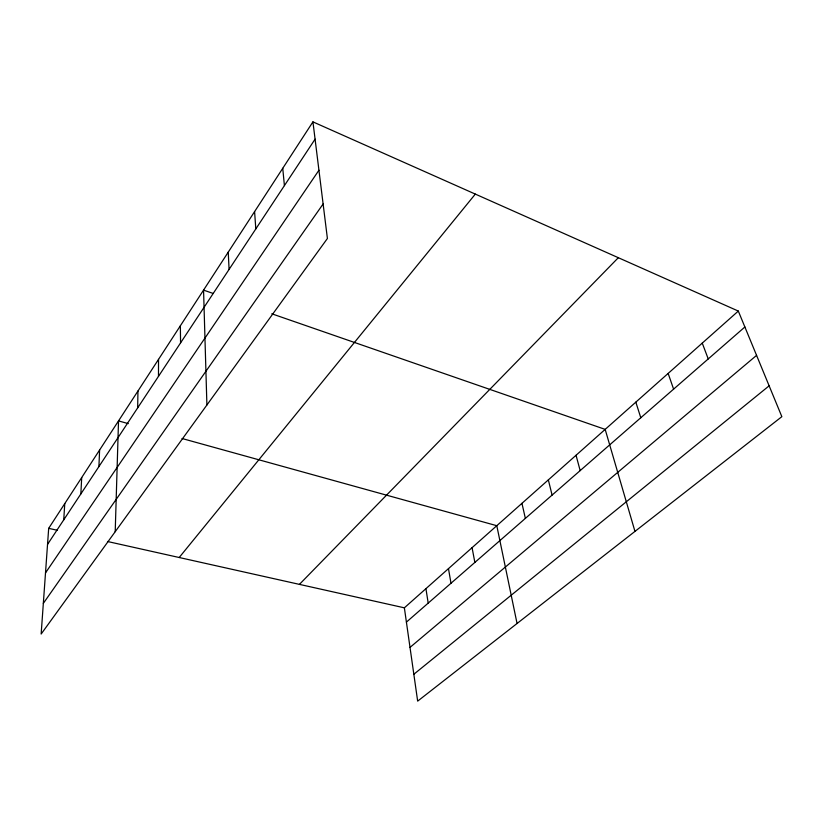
<?xml version="1.0" encoding="UTF-8"?>
<svg xmlns="http://www.w3.org/2000/svg" width="823" height="823" viewBox="0 0 823 823"><rect width="100%" height="100%" fill="white"/><g stroke="black" fill="none" stroke-linecap="round" stroke-linejoin="round"><path stroke-width="1.23" d="M158.479 376.358L158.53 359.373M137.667 407.879L137.955 391.028M115.21 531.689L118.522 420.913L128.275 423.619M98.914 466.579L99.604 450.016M80.849 493.944L81.703 477.546M63.752 519.838L64.76 503.614M312.935 121.866L48.68 528.345L41.15 634.029L327.4 238.495L312.935 121.866L738.313 311.073L781.85 416.664L417.662 701.134L404.371 607.827L738.313 311.073M47.539 544.394L315.086 139.149M45.502 572.921L318.933 170.238M43.331 603.372L323.12 203.97M179.198 557.51L475.324 194.094M299.428 584.381L618.33 257.702M406.408 622.116L744.877 326.988M410.008 647.403L756.574 355.371M413.835 674.263L769.135 385.833M48.68 528.345L57.466 530.31M107.504 541.493L404.371 607.827M182.037 438.505L496.794 525.702L517.06 623.495M213.136 293.441L203.559 290.118L206.902 404.998M271.796 313.789L605.172 429.39L634.965 531.401M702.256 343.119L708.233 358.931M668.153 373.426L673.595 389.135M635.829 402.149L640.788 417.745M576.049 455.273L580.164 470.612M548.344 479.891L552.089 495.086M521.957 503.337L525.362 518.397M472.073 547.676L474.861 562.428M448.473 568.642L450.994 583.24M425.933 588.671L428.197 603.115M282.752 168.293L284.408 185.607M254.595 211.614L255.809 228.928M228.249 252.136L229.082 269.409M180.36 325.795L180.566 342.903"/></g></svg>
